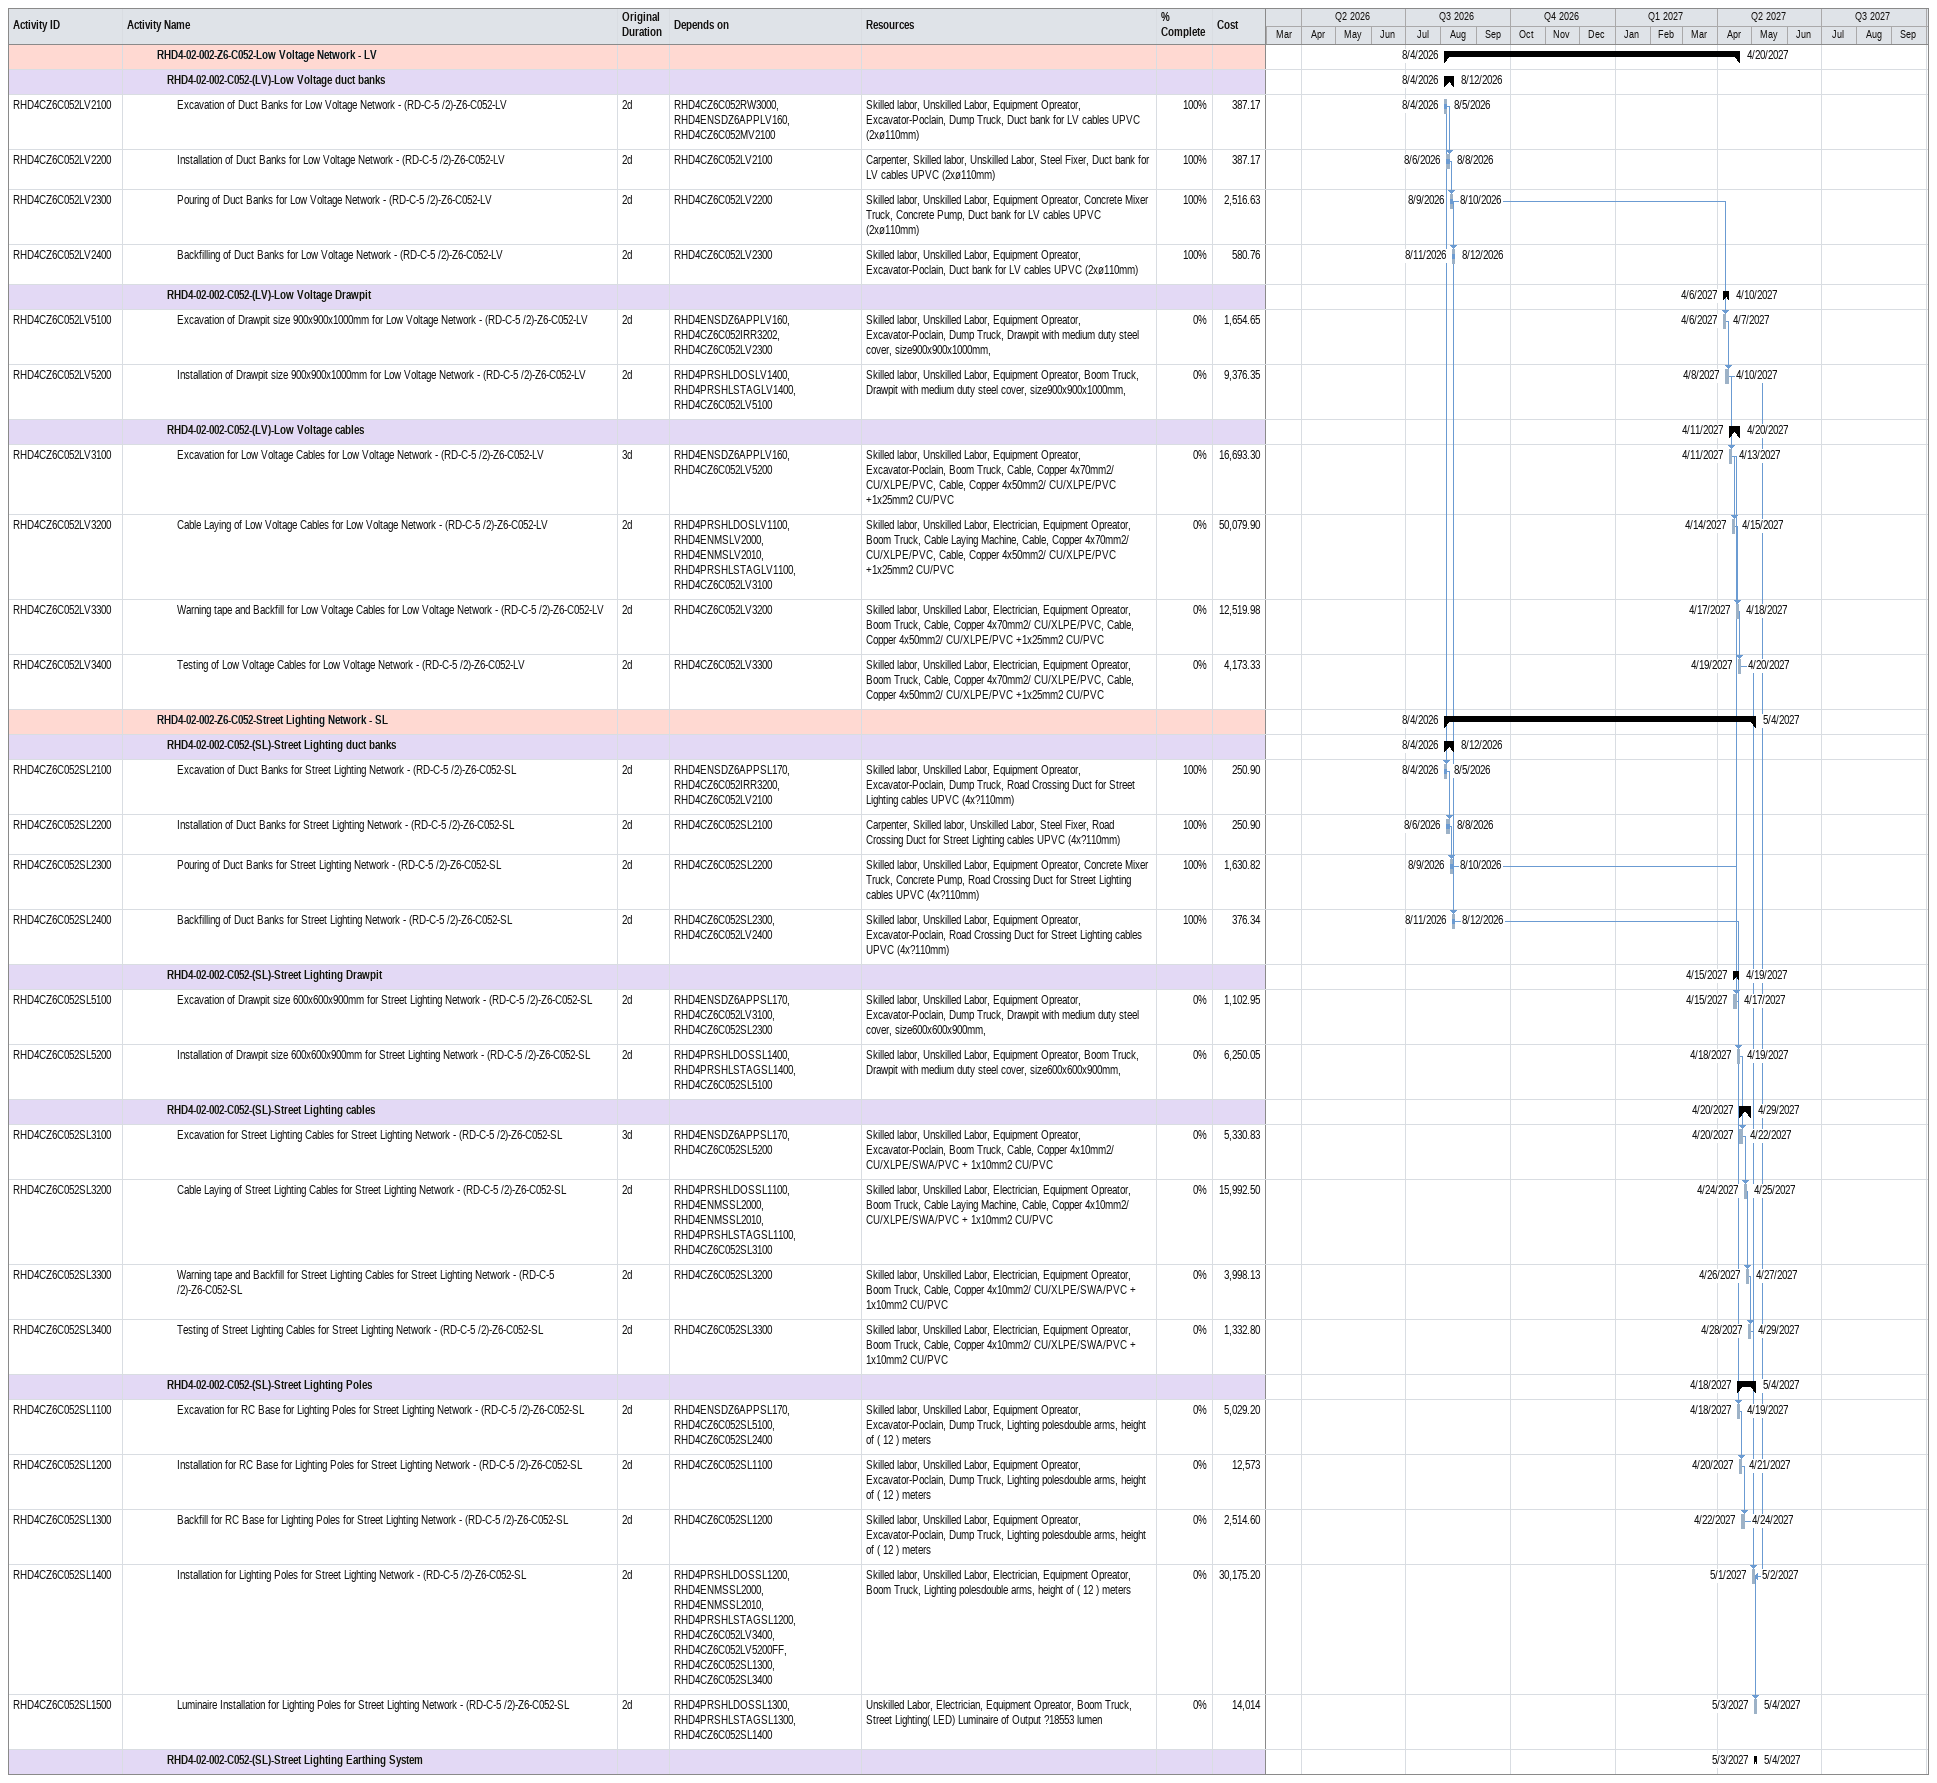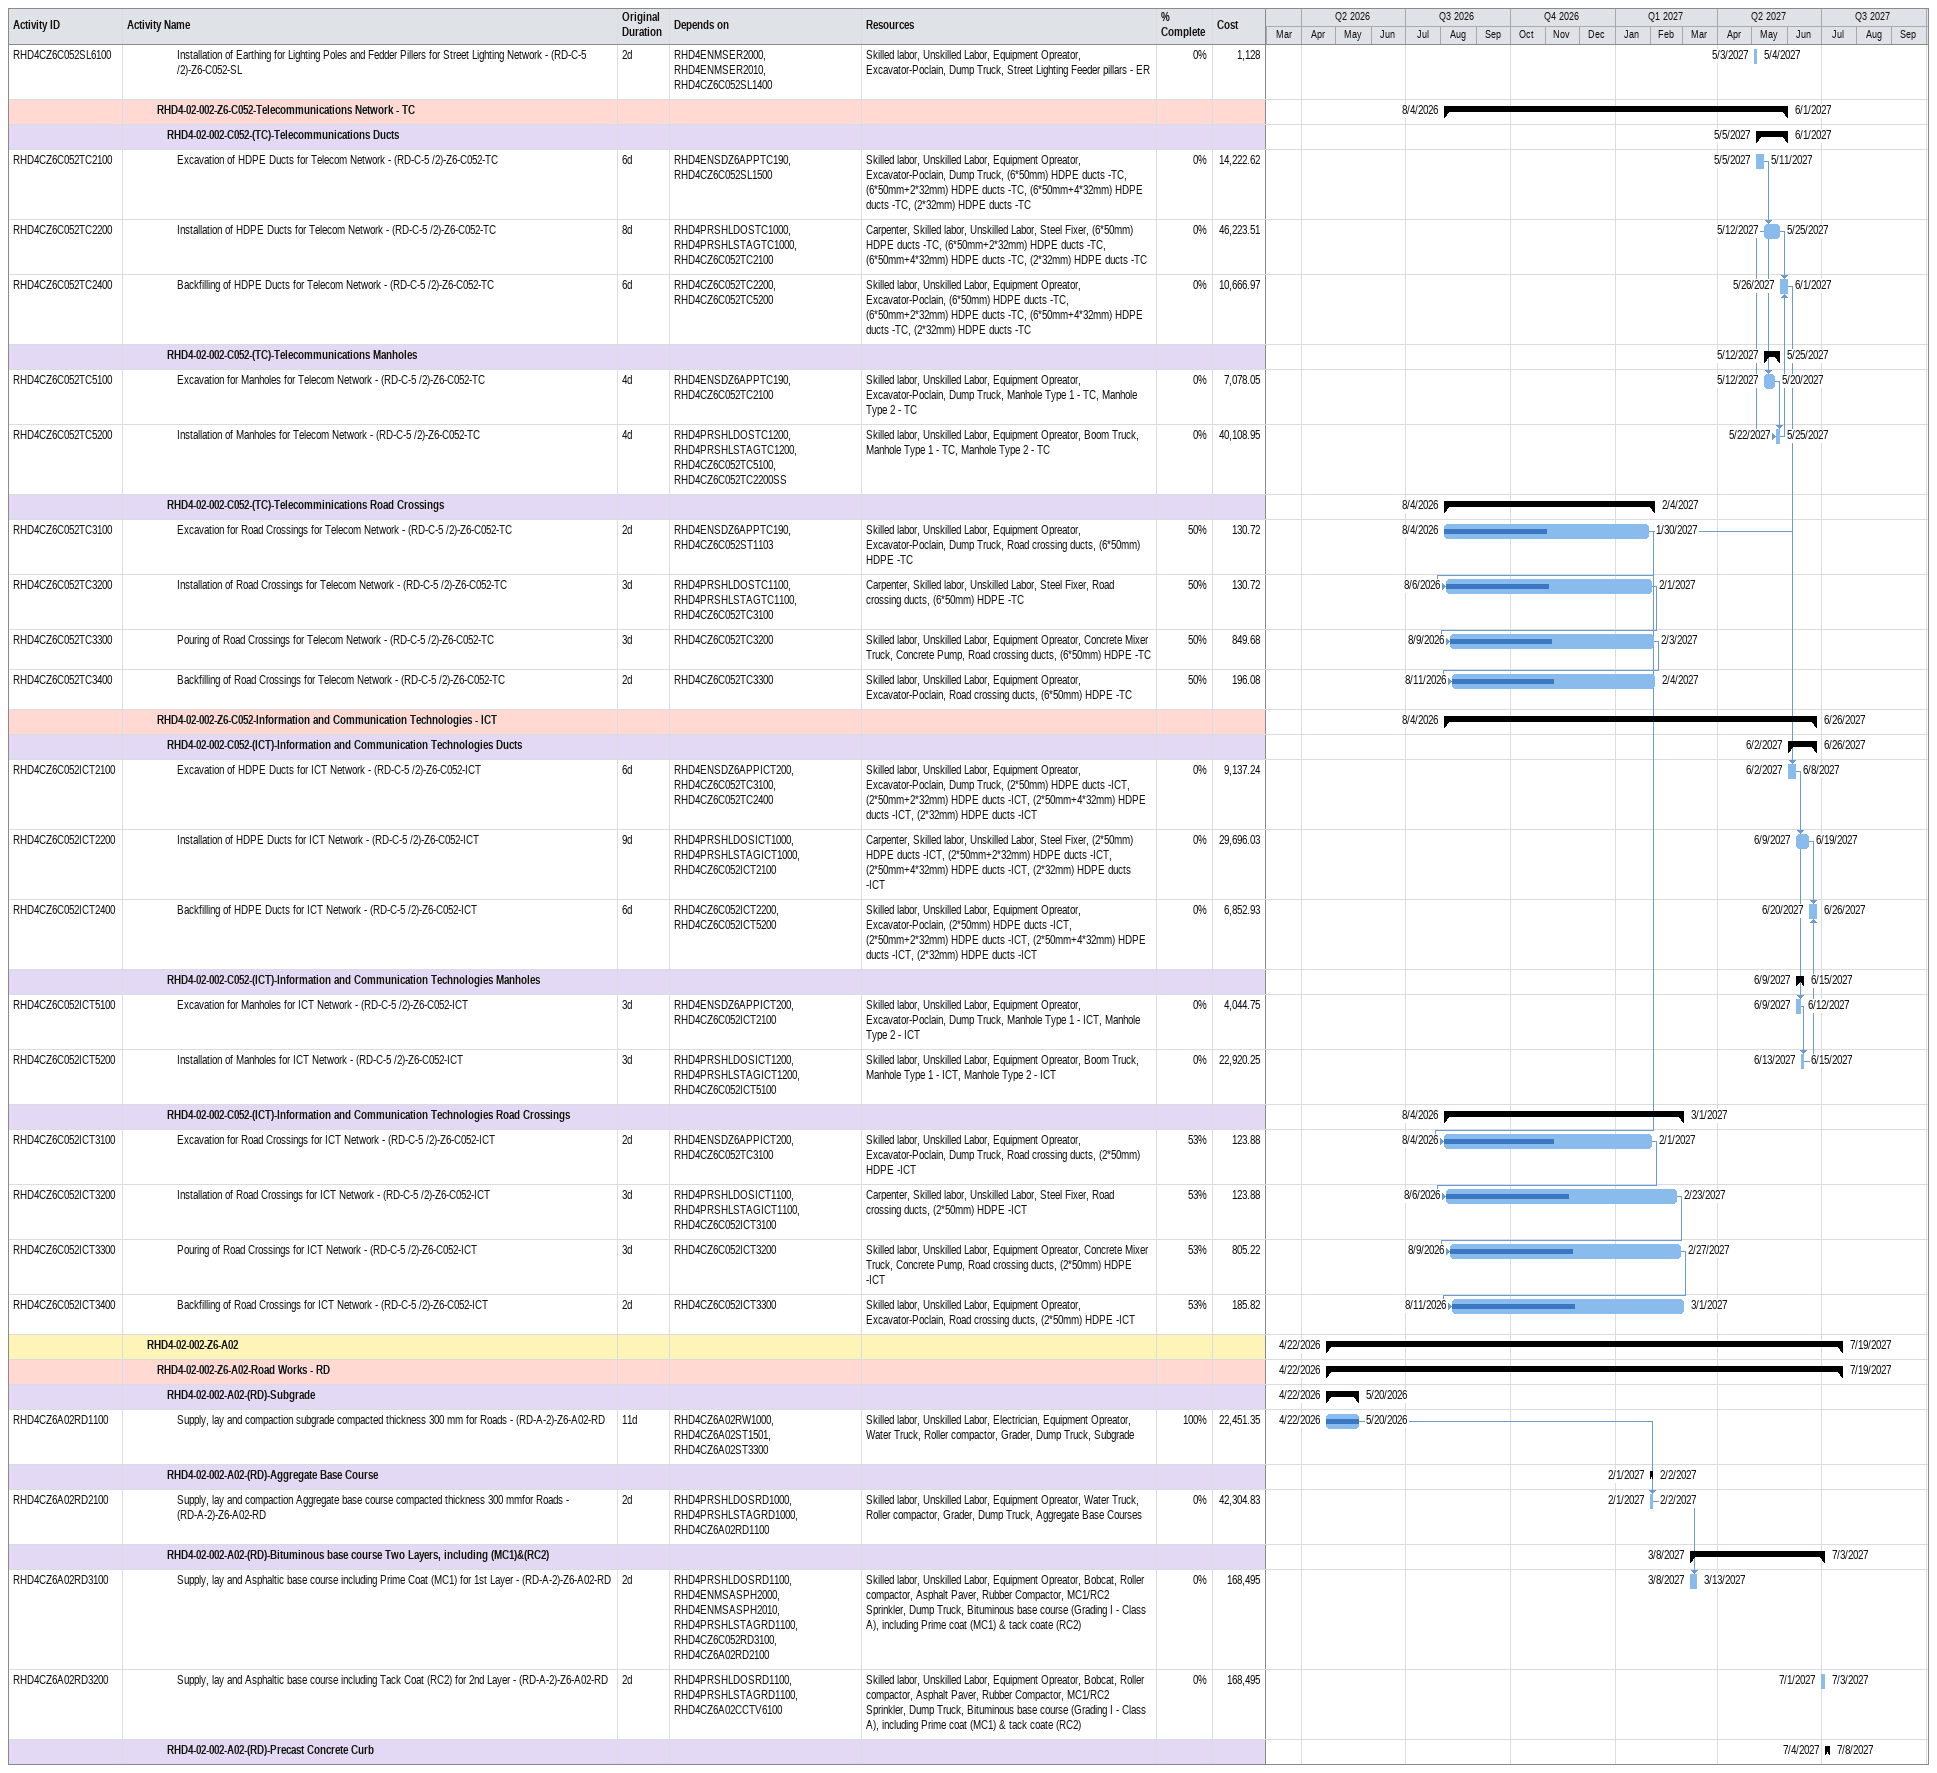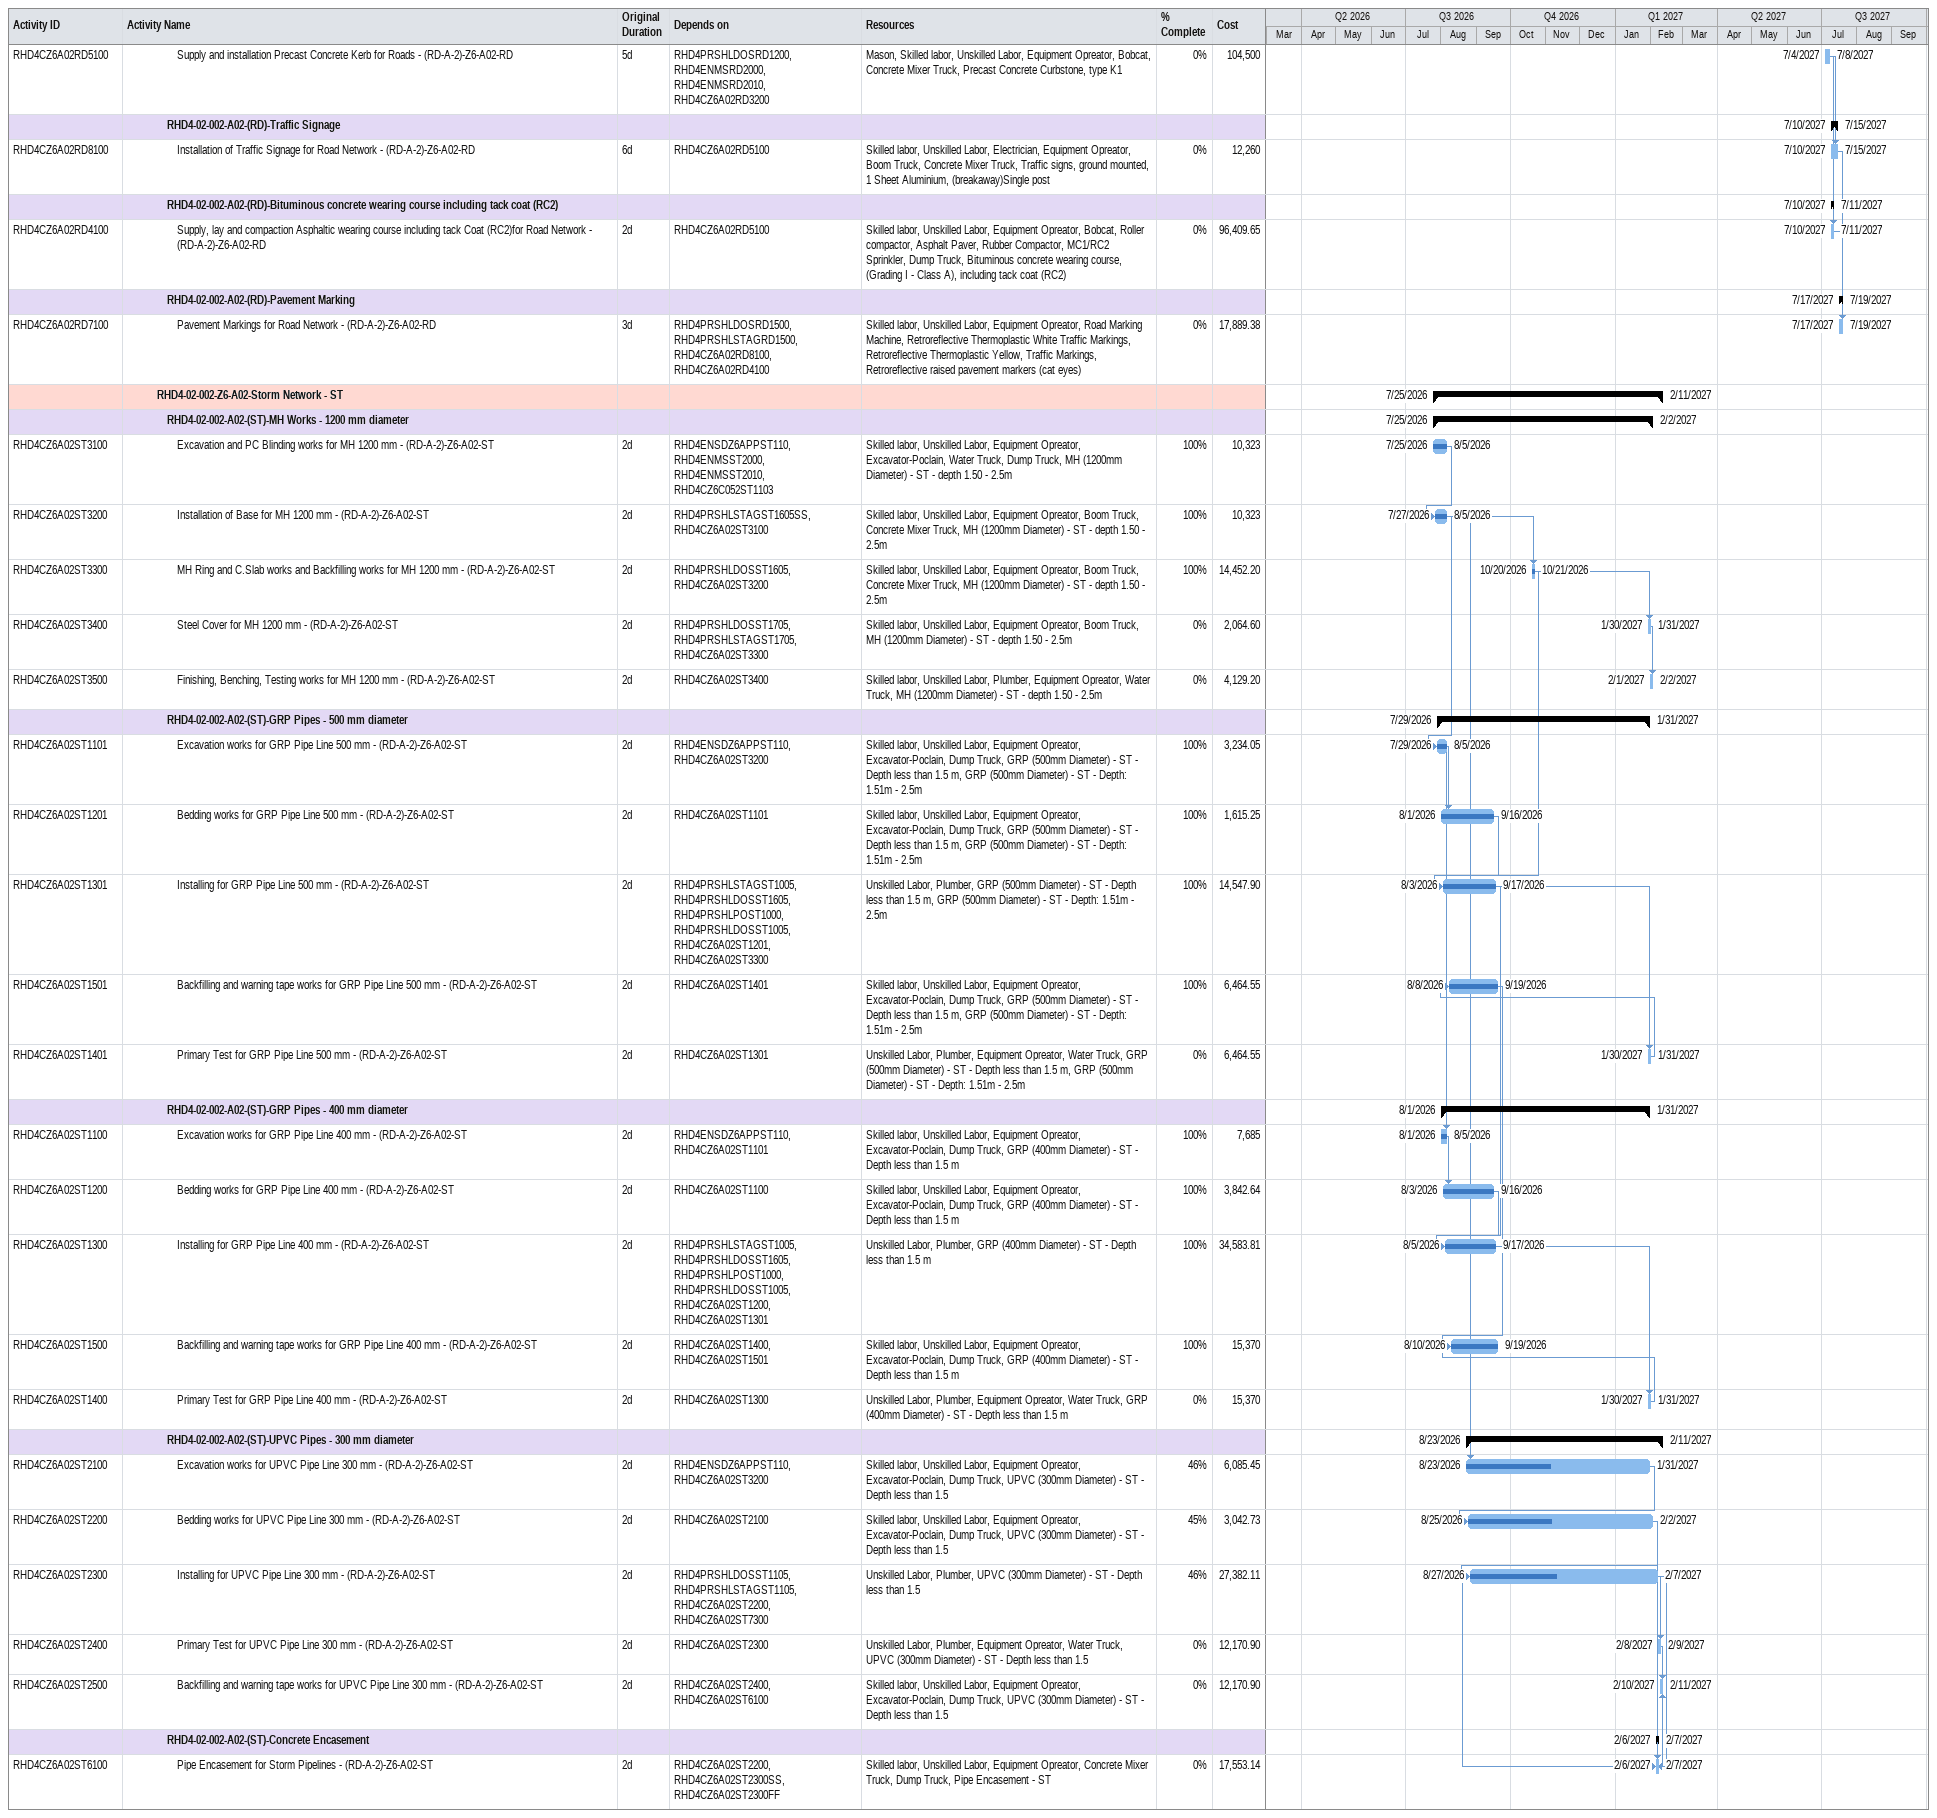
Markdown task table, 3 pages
| ID | Level | Task | Original duration | Start | Finish | Predecessors | Resources | % complete | Cost |
|---|---|---|---|---|---|---|---|---|---|
|  | 4 | **RHD4-02-002-Z6-C052-Low Voltage Network - LV** |  | 2026-08-04 | 2027-04-20 |  |  |  |  |
|  | 5 | **RHD4-02-002-C052-(LV)-Low Voltage duct banks** |  | 2026-08-04 | 2026-08-12 |  |  |  |  |
| RHD4CZ6C052LV2100 | 6 | Excavation of Duct Banks for Low Voltage Network - (RD-C-5 /2)-Z6-C052-LV | 2d | 2026-08-04 | 2026-08-05 | RHD4CZ6C052RW3000, RHD4ENSDZ6APPLV160, RHD4CZ6C052MV2100 | Skilled labor, Unskilled Labor, Equipment Opreator, Excavator-Poclain, Dump Truck, Duct bank for LV cables UPVC (2xø110mm) | 100 | 387.17 |
| RHD4CZ6C052LV2200 | 6 | Installation of Duct Banks for Low Voltage Network - (RD-C-5 /2)-Z6-C052-LV | 2d | 2026-08-06 | 2026-08-08 | RHD4CZ6C052LV2100 | Carpenter, Skilled labor, Unskilled Labor, Steel Fixer, Duct bank for LV cables UPVC (2xø110mm) | 100 | 387.17 |
| RHD4CZ6C052LV2300 | 6 | Pouring of Duct Banks for Low Voltage Network - (RD-C-5 /2)-Z6-C052-LV | 2d | 2026-08-09 | 2026-08-10 | RHD4CZ6C052LV2200 | Skilled labor, Unskilled Labor, Equipment Opreator, Concrete Mixer Truck, Concrete Pump, Duct bank for LV cables UPVC (2xø110mm) | 100 | 2516.63 |
| RHD4CZ6C052LV2400 | 6 | Backfilling of Duct Banks for Low Voltage Network - (RD-C-5 /2)-Z6-C052-LV | 2d | 2026-08-11 | 2026-08-12 | RHD4CZ6C052LV2300 | Skilled labor, Unskilled Labor, Equipment Opreator, Excavator-Poclain, Duct bank for LV cables UPVC (2xø110mm) | 100 | 580.76 |
|  | 5 | **RHD4-02-002-C052-(LV)-Low Voltage Drawpit** |  | 2027-04-06 | 2027-04-10 |  |  |  |  |
| RHD4CZ6C052LV5100 | 6 | Excavation of Drawpit size 900x900x1000mm for Low Voltage Network - (RD-C-5 /2)-Z6-C052-LV | 2d | 2027-04-06 | 2027-04-07 | RHD4ENSDZ6APPLV160, RHD4CZ6C052IRR3202, RHD4CZ6C052LV2300 | Skilled labor, Unskilled Labor, Equipment Opreator, Excavator-Poclain, Dump Truck, Drawpit with medium duty steel cover, size900x900x1000mm, | 0 | 1654.65 |
| RHD4CZ6C052LV5200 | 6 | Installation of Drawpit size 900x900x1000mm for Low Voltage Network - (RD-C-5 /2)-Z6-C052-LV | 2d | 2027-04-08 | 2027-04-10 | RHD4PRSHLDOSLV1400, RHD4PRSHLSTAGLV1400, RHD4CZ6C052LV5100 | Skilled labor, Unskilled Labor, Equipment Opreator, Boom Truck, Drawpit with medium duty steel cover, size900x900x1000mm, | 0 | 9376.35 |
|  | 5 | **RHD4-02-002-C052-(LV)-Low Voltage cables** |  | 2027-04-11 | 2027-04-20 |  |  |  |  |
| RHD4CZ6C052LV3100 | 6 | Excavation for Low Voltage Cables for Low Voltage Network - (RD-C-5 /2)-Z6-C052-LV | 3d | 2027-04-11 | 2027-04-13 | RHD4ENSDZ6APPLV160, RHD4CZ6C052LV5200 | Skilled labor, Unskilled Labor, Equipment Opreator, Excavator-Poclain, Boom Truck, Cable, Copper 4x70mm2/ CU/XLPE/PVC, Cable, Copper 4x50mm2/ CU/XLPE/PVC +1x25mm2 CU/PVC | 0 | 16693.30 |
| RHD4CZ6C052LV3200 | 6 | Cable Laying of Low Voltage Cables for Low Voltage Network - (RD-C-5 /2)-Z6-C052-LV | 2d | 2027-04-14 | 2027-04-15 | RHD4PRSHLDOSLV1100, RHD4ENMSLV2000, RHD4ENMSLV2010, RHD4PRSHLSTAGLV1100, RHD4CZ6C052LV3100 | Skilled labor, Unskilled Labor, Electrician, Equipment Opreator, Boom Truck, Cable Laying Machine, Cable, Copper 4x70mm2/ CU/XLPE/PVC, Cable, Copper 4x50mm2/ CU/XLPE/PVC +1x25mm2 CU/PVC | 0 | 50079.90 |
| RHD4CZ6C052LV3300 | 6 | Warning tape and Backfill for Low Voltage Cables for Low Voltage Network - (RD-C-5 /2)-Z6-C052-LV | 2d | 2027-04-17 | 2027-04-18 | RHD4CZ6C052LV3200 | Skilled labor, Unskilled Labor, Electrician, Equipment Opreator, Boom Truck, Cable, Copper 4x70mm2/ CU/XLPE/PVC, Cable, Copper 4x50mm2/ CU/XLPE/PVC +1x25mm2 CU/PVC | 0 | 12519.98 |
| RHD4CZ6C052LV3400 | 6 | Testing of Low Voltage Cables for Low Voltage Network - (RD-C-5 /2)-Z6-C052-LV | 2d | 2027-04-19 | 2027-04-20 | RHD4CZ6C052LV3300 | Skilled labor, Unskilled Labor, Electrician, Equipment Opreator, Boom Truck, Cable, Copper 4x70mm2/ CU/XLPE/PVC, Cable, Copper 4x50mm2/ CU/XLPE/PVC +1x25mm2 CU/PVC | 0 | 4173.33 |
|  | 4 | **RHD4-02-002-Z6-C052-Street Lighting Network - SL** |  | 2026-08-04 | 2027-05-04 |  |  |  |  |
|  | 5 | **RHD4-02-002-C052-(SL)-Street Lighting duct banks** |  | 2026-08-04 | 2026-08-12 |  |  |  |  |
| RHD4CZ6C052SL2100 | 6 | Excavation of Duct Banks for Street Lighting Network - (RD-C-5 /2)-Z6-C052-SL | 2d | 2026-08-04 | 2026-08-05 | RHD4ENSDZ6APPSL170, RHD4CZ6C052IRR3200, RHD4CZ6C052LV2100 | Skilled labor, Unskilled Labor, Equipment Opreator, Excavator-Poclain, Dump Truck, Road Crossing Duct for Street Lighting cables UPVC (4x?110mm) | 100 | 250.90 |
| RHD4CZ6C052SL2200 | 6 | Installation of Duct Banks for Street Lighting Network - (RD-C-5 /2)-Z6-C052-SL | 2d | 2026-08-06 | 2026-08-08 | RHD4CZ6C052SL2100 | Carpenter, Skilled labor, Unskilled Labor, Steel Fixer, Road Crossing Duct for Street Lighting cables UPVC (4x?110mm) | 100 | 250.90 |
| RHD4CZ6C052SL2300 | 6 | Pouring of Duct Banks for Street Lighting Network - (RD-C-5 /2)-Z6-C052-SL | 2d | 2026-08-09 | 2026-08-10 | RHD4CZ6C052SL2200 | Skilled labor, Unskilled Labor, Equipment Opreator, Concrete Mixer Truck, Concrete Pump, Road Crossing Duct for Street Lighting cables UPVC (4x?110mm) | 100 | 1630.82 |
| RHD4CZ6C052SL2400 | 6 | Backfilling of Duct Banks for Street Lighting Network - (RD-C-5 /2)-Z6-C052-SL | 2d | 2026-08-11 | 2026-08-12 | RHD4CZ6C052SL2300, RHD4CZ6C052LV2400 | Skilled labor, Unskilled Labor, Equipment Opreator, Excavator-Poclain, Road Crossing Duct for Street Lighting cables UPVC (4x?110mm) | 100 | 376.34 |
|  | 5 | **RHD4-02-002-C052-(SL)-Street Lighting Drawpit** |  | 2027-04-15 | 2027-04-19 |  |  |  |  |
| RHD4CZ6C052SL5100 | 6 | Excavation of Drawpit size 600x600x900mm for Street Lighting Network - (RD-C-5 /2)-Z6-C052-SL | 2d | 2027-04-15 | 2027-04-17 | RHD4ENSDZ6APPSL170, RHD4CZ6C052LV3100, RHD4CZ6C052SL2300 | Skilled labor, Unskilled Labor, Equipment Opreator, Excavator-Poclain, Dump Truck, Drawpit with medium duty steel cover, size600x600x900mm, | 0 | 1102.95 |
| RHD4CZ6C052SL5200 | 6 | Installation of Drawpit size 600x600x900mm for Street Lighting Network - (RD-C-5 /2)-Z6-C052-SL | 2d | 2027-04-18 | 2027-04-19 | RHD4PRSHLDOSSL1400, RHD4PRSHLSTAGSL1400, RHD4CZ6C052SL5100 | Skilled labor, Unskilled Labor, Equipment Opreator, Boom Truck, Drawpit with medium duty steel cover, size600x600x900mm, | 0 | 6250.05 |
|  | 5 | **RHD4-02-002-C052-(SL)-Street Lighting cables** |  | 2027-04-20 | 2027-04-29 |  |  |  |  |
| RHD4CZ6C052SL3100 | 6 | Excavation for Street Lighting Cables for Street Lighting Network - (RD-C-5 /2)-Z6-C052-SL | 3d | 2027-04-20 | 2027-04-22 | RHD4ENSDZ6APPSL170, RHD4CZ6C052SL5200 | Skilled labor, Unskilled Labor, Equipment Opreator, Excavator-Poclain, Boom Truck, Cable, Copper 4x10mm2/ CU/XLPE/SWA/PVC + 1x10mm2 CU/PVC | 0 | 5330.83 |
| RHD4CZ6C052SL3200 | 6 | Cable Laying of Street Lighting Cables for Street Lighting Network - (RD-C-5 /2)-Z6-C052-SL | 2d | 2027-04-24 | 2027-04-25 | RHD4PRSHLDOSSL1100, RHD4ENMSSL2000, RHD4ENMSSL2010, RHD4PRSHLSTAGSL1100, RHD4CZ6C052SL3100 | Skilled labor, Unskilled Labor, Electrician, Equipment Opreator, Boom Truck, Cable Laying Machine, Cable, Copper 4x10mm2/ CU/XLPE/SWA/PVC + 1x10mm2 CU/PVC | 0 | 15992.50 |
| RHD4CZ6C052SL3300 | 6 | Warning tape and Backfill for Street Lighting Cables for Street Lighting Network - (RD-C-5 /2)-Z6-C052-SL | 2d | 2027-04-26 | 2027-04-27 | RHD4CZ6C052SL3200 | Skilled labor, Unskilled Labor, Electrician, Equipment Opreator, Boom Truck, Cable, Copper 4x10mm2/ CU/XLPE/SWA/PVC + 1x10mm2 CU/PVC | 0 | 3998.13 |
| RHD4CZ6C052SL3400 | 6 | Testing of Street Lighting Cables for Street Lighting Network - (RD-C-5 /2)-Z6-C052-SL | 2d | 2027-04-28 | 2027-04-29 | RHD4CZ6C052SL3300 | Skilled labor, Unskilled Labor, Electrician, Equipment Opreator, Boom Truck, Cable, Copper 4x10mm2/ CU/XLPE/SWA/PVC + 1x10mm2 CU/PVC | 0 | 1332.80 |
|  | 5 | **RHD4-02-002-C052-(SL)-Street Lighting Poles** |  | 2027-04-18 | 2027-05-04 |  |  |  |  |
| RHD4CZ6C052SL1100 | 6 | Excavation for RC Base for Lighting Poles for Street Lighting Network - (RD-C-5 /2)-Z6-C052-SL | 2d | 2027-04-18 | 2027-04-19 | RHD4ENSDZ6APPSL170, RHD4CZ6C052SL5100, RHD4CZ6C052SL2400 | Skilled labor, Unskilled Labor, Equipment Opreator, Excavator-Poclain, Dump Truck, Lighting polesdouble arms, height of ( 12 ) meters | 0 | 5029.20 |
| RHD4CZ6C052SL1200 | 6 | Installation for RC Base for Lighting Poles for Street Lighting Network - (RD-C-5 /2)-Z6-C052-SL | 2d | 2027-04-20 | 2027-04-21 | RHD4CZ6C052SL1100 | Skilled labor, Unskilled Labor, Equipment Opreator, Excavator-Poclain, Dump Truck, Lighting polesdouble arms, height of ( 12 ) meters | 0 | 12573 |
| RHD4CZ6C052SL1300 | 6 | Backfill for RC Base for Lighting Poles for Street Lighting Network - (RD-C-5 /2)-Z6-C052-SL | 2d | 2027-04-22 | 2027-04-24 | RHD4CZ6C052SL1200 | Skilled labor, Unskilled Labor, Equipment Opreator, Excavator-Poclain, Dump Truck, Lighting polesdouble arms, height of ( 12 ) meters | 0 | 2514.60 |
| RHD4CZ6C052SL1400 | 6 | Installation for Lighting Poles for Street Lighting Network - (RD-C-5 /2)-Z6-C052-SL | 2d | 2027-05-01 | 2027-05-02 | RHD4PRSHLDOSSL1200, RHD4ENMSSL2000, RHD4ENMSSL2010, RHD4PRSHLSTAGSL1200, RHD4CZ6C052LV3400, RHD4CZ6C052LV5200FF, RHD4CZ6C052SL1300, RHD4CZ6C052SL3400 | Skilled labor, Unskilled Labor, Electrician, Equipment Opreator, Boom Truck, Lighting polesdouble arms, height of ( 12 ) meters | 0 | 30175.20 |
| RHD4CZ6C052SL1500 | 6 | Luminaire Installation for Lighting Poles for Street Lighting Network - (RD-C-5 /2)-Z6-C052-SL | 2d | 2027-05-03 | 2027-05-04 | RHD4PRSHLDOSSL1300, RHD4PRSHLSTAGSL1300, RHD4CZ6C052SL1400 | Unskilled Labor, Electrician, Equipment Opreator, Boom Truck, Street Lighting( LED) Luminaire of Output ?18553 lumen | 0 | 14014 |
|  | 5 | **RHD4-02-002-C052-(SL)-Street Lighting Earthing System** |  | 2027-05-03 | 2027-05-04 |  |  |  |  |
| RHD4CZ6C052SL6100 | 6 | Installation of Earthing for Lighting Poles and Fedder Pillers for Street Lighting Network - (RD-C-5 /2)-Z6-C052-SL | 2d | 2027-05-03 | 2027-05-04 | RHD4ENMSER2000, RHD4ENMSER2010, RHD4CZ6C052SL1400 | Skilled labor, Unskilled Labor, Equipment Opreator, Excavator-Poclain, Dump Truck, Street Lighting Feeder pillars - ER | 0 | 1128 |
|  | 4 | **RHD4-02-002-Z6-C052-Telecommunications Network - TC** |  | 2026-08-04 | 2027-06-01 |  |  |  |  |
|  | 5 | **RHD4-02-002-C052-(TC)-Telecommunications Ducts** |  | 2027-05-05 | 2027-06-01 |  |  |  |  |
| RHD4CZ6C052TC2100 | 6 | Excavation of HDPE Ducts for Telecom Network - (RD-C-5 /2)-Z6-C052-TC | 6d | 2027-05-05 | 2027-05-11 | RHD4ENSDZ6APPTC190, RHD4CZ6C052SL1500 | Skilled labor, Unskilled Labor, Equipment Opreator, Excavator-Poclain, Dump Truck, (6*50mm) HDPE ducts -TC, (6*50mm+2*32mm) HDPE ducts -TC, (6*50mm+4*32mm) HDPE ducts -TC, (2*32mm) HDPE ducts -TC | 0 | 14222.62 |
| RHD4CZ6C052TC2200 | 6 | Installation of HDPE Ducts for Telecom Network - (RD-C-5 /2)-Z6-C052-TC | 8d | 2027-05-12 | 2027-05-25 | RHD4PRSHLDOSTC1000, RHD4PRSHLSTAGTC1000, RHD4CZ6C052TC2100 | Carpenter, Skilled labor, Unskilled Labor, Steel Fixer, (6*50mm) HDPE ducts -TC, (6*50mm+2*32mm) HDPE ducts -TC, (6*50mm+4*32mm) HDPE ducts -TC, (2*32mm) HDPE ducts -TC | 0 | 46223.51 |
| RHD4CZ6C052TC2400 | 6 | Backfilling of HDPE Ducts for Telecom Network - (RD-C-5 /2)-Z6-C052-TC | 6d | 2027-05-26 | 2027-06-01 | RHD4CZ6C052TC2200, RHD4CZ6C052TC5200 | Skilled labor, Unskilled Labor, Equipment Opreator, Excavator-Poclain, (6*50mm) HDPE ducts -TC, (6*50mm+2*32mm) HDPE ducts -TC, (6*50mm+4*32mm) HDPE ducts -TC, (2*32mm) HDPE ducts -TC | 0 | 10666.97 |
|  | 5 | **RHD4-02-002-C052-(TC)-Telecommunications Manholes** |  | 2027-05-12 | 2027-05-25 |  |  |  |  |
| RHD4CZ6C052TC5100 | 6 | Excavation for Manholes for Telecom Network - (RD-C-5 /2)-Z6-C052-TC | 4d | 2027-05-12 | 2027-05-20 | RHD4ENSDZ6APPTC190, RHD4CZ6C052TC2100 | Skilled labor, Unskilled Labor, Equipment Opreator, Excavator-Poclain, Dump Truck, Manhole Type 1 - TC, Manhole Type 2 - TC | 0 | 7078.05 |
| RHD4CZ6C052TC5200 | 6 | Installation of Manholes for Telecom Network - (RD-C-5 /2)-Z6-C052-TC | 4d | 2027-05-22 | 2027-05-25 | RHD4PRSHLDOSTC1200, RHD4PRSHLSTAGTC1200, RHD4CZ6C052TC5100, RHD4CZ6C052TC2200SS | Skilled labor, Unskilled Labor, Equipment Opreator, Boom Truck, Manhole Type 1 - TC, Manhole Type 2 - TC | 0 | 40108.95 |
|  | 5 | **RHD4-02-002-C052-(TC)-Telecomminications Road Crossings** |  | 2026-08-04 | 2027-02-04 |  |  |  |  |
| RHD4CZ6C052TC3100 | 6 | Excavation for Road Crossings for Telecom Network - (RD-C-5 /2)-Z6-C052-TC | 2d | 2026-08-04 | 2027-01-30 | RHD4ENSDZ6APPTC190, RHD4CZ6C052ST1103 | Skilled labor, Unskilled Labor, Equipment Opreator, Excavator-Poclain, Dump Truck, Road crossing ducts, (6*50mm) HDPE -TC | 50 | 130.72 |
| RHD4CZ6C052TC3200 | 6 | Installation of Road Crossings for Telecom Network - (RD-C-5 /2)-Z6-C052-TC | 3d | 2026-08-06 | 2027-02-01 | RHD4PRSHLDOSTC1100, RHD4PRSHLSTAGTC1100, RHD4CZ6C052TC3100 | Carpenter, Skilled labor, Unskilled Labor, Steel Fixer, Road crossing ducts, (6*50mm) HDPE -TC | 50 | 130.72 |
| RHD4CZ6C052TC3300 | 6 | Pouring of Road Crossings for Telecom Network - (RD-C-5 /2)-Z6-C052-TC | 3d | 2026-08-09 | 2027-02-03 | RHD4CZ6C052TC3200 | Skilled labor, Unskilled Labor, Equipment Opreator, Concrete Mixer Truck, Concrete Pump, Road crossing ducts, (6*50mm) HDPE -TC | 50 | 849.68 |
| RHD4CZ6C052TC3400 | 6 | Backfilling of Road Crossings for Telecom Network - (RD-C-5 /2)-Z6-C052-TC | 2d | 2026-08-11 | 2027-02-04 | RHD4CZ6C052TC3300 | Skilled labor, Unskilled Labor, Equipment Opreator, Excavator-Poclain, Road crossing ducts, (6*50mm) HDPE -TC | 50 | 196.08 |
|  | 4 | **RHD4-02-002-Z6-C052-Information and Communication Technologies - ICT** |  | 2026-08-04 | 2027-06-26 |  |  |  |  |
|  | 5 | **RHD4-02-002-C052-(ICT)-Information and Communication Technologies Ducts** |  | 2027-06-02 | 2027-06-26 |  |  |  |  |
| RHD4CZ6C052ICT2100 | 6 | Excavation of HDPE Ducts for ICT Network - (RD-C-5 /2)-Z6-C052-ICT | 6d | 2027-06-02 | 2027-06-08 | RHD4ENSDZ6APPICT200, RHD4CZ6C052TC3100, RHD4CZ6C052TC2400 | Skilled labor, Unskilled Labor, Equipment Opreator, Excavator-Poclain, Dump Truck, (2*50mm) HDPE ducts -ICT, (2*50mm+2*32mm) HDPE ducts -ICT, (2*50mm+4*32mm) HDPE ducts -ICT, (2*32mm) HDPE ducts -ICT | 0 | 9137.24 |
| RHD4CZ6C052ICT2200 | 6 | Installation of HDPE Ducts for ICT Network - (RD-C-5 /2)-Z6-C052-ICT | 9d | 2027-06-09 | 2027-06-19 | RHD4PRSHLDOSICT1000, RHD4PRSHLSTAGICT1000, RHD4CZ6C052ICT2100 | Carpenter, Skilled labor, Unskilled Labor, Steel Fixer, (2*50mm) HDPE ducts -ICT, (2*50mm+2*32mm) HDPE ducts -ICT, (2*50mm+4*32mm) HDPE ducts -ICT, (2*32mm) HDPE ducts -ICT | 0 | 29696.03 |
| RHD4CZ6C052ICT2400 | 6 | Backfilling of HDPE Ducts for ICT Network - (RD-C-5 /2)-Z6-C052-ICT | 6d | 2027-06-20 | 2027-06-26 | RHD4CZ6C052ICT2200, RHD4CZ6C052ICT5200 | Skilled labor, Unskilled Labor, Equipment Opreator, Excavator-Poclain, (2*50mm) HDPE ducts -ICT, (2*50mm+2*32mm) HDPE ducts -ICT, (2*50mm+4*32mm) HDPE ducts -ICT, (2*32mm) HDPE ducts -ICT | 0 | 6852.93 |
|  | 5 | **RHD4-02-002-C052-(ICT)-Information and Communication Technologies Manholes** |  | 2027-06-09 | 2027-06-15 |  |  |  |  |
| RHD4CZ6C052ICT5100 | 6 | Excavation for Manholes for ICT Network - (RD-C-5 /2)-Z6-C052-ICT | 3d | 2027-06-09 | 2027-06-12 | RHD4ENSDZ6APPICT200, RHD4CZ6C052ICT2100 | Skilled labor, Unskilled Labor, Equipment Opreator, Excavator-Poclain, Dump Truck, Manhole Type 1 - ICT, Manhole Type 2 - ICT | 0 | 4044.75 |
| RHD4CZ6C052ICT5200 | 6 | Installation of Manholes for ICT Network - (RD-C-5 /2)-Z6-C052-ICT | 3d | 2027-06-13 | 2027-06-15 | RHD4PRSHLDOSICT1200, RHD4PRSHLSTAGICT1200, RHD4CZ6C052ICT5100 | Skilled labor, Unskilled Labor, Equipment Opreator, Boom Truck, Manhole Type 1 - ICT, Manhole Type 2 - ICT | 0 | 22920.25 |
|  | 5 | **RHD4-02-002-C052-(ICT)-Information and Communication Technologies Road Crossings** |  | 2026-08-04 | 2027-03-01 |  |  |  |  |
| RHD4CZ6C052ICT3100 | 6 | Excavation for Road Crossings for ICT Network - (RD-C-5 /2)-Z6-C052-ICT | 2d | 2026-08-04 | 2027-02-01 | RHD4ENSDZ6APPICT200, RHD4CZ6C052TC3100 | Skilled labor, Unskilled Labor, Equipment Opreator, Excavator-Poclain, Dump Truck, Road crossing ducts, (2*50mm) HDPE -ICT | 53 | 123.88 |
| RHD4CZ6C052ICT3200 | 6 | Installation of Road Crossings for ICT Network - (RD-C-5 /2)-Z6-C052-ICT | 3d | 2026-08-06 | 2027-02-23 | RHD4PRSHLDOSICT1100, RHD4PRSHLSTAGICT1100, RHD4CZ6C052ICT3100 | Carpenter, Skilled labor, Unskilled Labor, Steel Fixer, Road crossing ducts, (2*50mm) HDPE -ICT | 53 | 123.88 |
| RHD4CZ6C052ICT3300 | 6 | Pouring of Road Crossings for ICT Network - (RD-C-5 /2)-Z6-C052-ICT | 3d | 2026-08-09 | 2027-02-27 | RHD4CZ6C052ICT3200 | Skilled labor, Unskilled Labor, Equipment Opreator, Concrete Mixer Truck, Concrete Pump, Road crossing ducts, (2*50mm) HDPE -ICT | 53 | 805.22 |
| RHD4CZ6C052ICT3400 | 6 | Backfilling of Road Crossings for ICT Network - (RD-C-5 /2)-Z6-C052-ICT | 2d | 2026-08-11 | 2027-03-01 | RHD4CZ6C052ICT3300 | Skilled labor, Unskilled Labor, Equipment Opreator, Excavator-Poclain, Road crossing ducts, (2*50mm) HDPE -ICT | 53 | 185.82 |
|  | 3 | **RHD4-02-002-Z6-A02** |  | 2026-04-22 | 2027-07-19 |  |  |  |  |
|  | 4 | **RHD4-02-002-Z6-A02-Road Works - RD** |  | 2026-04-22 | 2027-07-19 |  |  |  |  |
|  | 5 | **RHD4-02-002-A02-(RD)-Subgrade** |  | 2026-04-22 | 2026-05-20 |  |  |  |  |
| RHD4CZ6A02RD1100 | 6 | Supply, lay and compaction subgrade compacted thickness 300 mm for Roads - (RD-A-2)-Z6-A02-RD | 11d | 2026-04-22 | 2026-05-20 | RHD4CZ6A02RW1000, RHD4CZ6A02ST1501, RHD4CZ6A02ST3300 | Skilled labor, Unskilled Labor, Electrician, Equipment Opreator, Water Truck, Roller compactor, Grader, Dump Truck, Subgrade | 100 | 22451.35 |
|  | 5 | **RHD4-02-002-A02-(RD)-Aggregate Base Course** |  | 2027-02-01 | 2027-02-02 |  |  |  |  |
| RHD4CZ6A02RD2100 | 6 | Supply, lay and compaction Aggregate base course compacted thickness 300 mmfor Roads - (RD-A-2)-Z6-A02-RD | 2d | 2027-02-01 | 2027-02-02 | RHD4PRSHLDOSRD1000, RHD4PRSHLSTAGRD1000, RHD4CZ6A02RD1100 | Skilled labor, Unskilled Labor, Equipment Opreator, Water Truck, Roller compactor, Grader, Dump Truck, Aggregate Base Courses | 0 | 42304.83 |
|  | 5 | **RHD4-02-002-A02-(RD)-Bituminous base course Two Layers, including (MC1)&(RC2)** |  | 2027-03-08 | 2027-07-03 |  |  |  |  |
| RHD4CZ6A02RD3100 | 6 | Supply, lay and Asphaltic base course including Prime Coat (MC1) for 1st Layer - (RD-A-2)-Z6-A02-RD | 2d | 2027-03-08 | 2027-03-13 | RHD4PRSHLDOSRD1100, RHD4ENMSASPH2000, RHD4ENMSASPH2010, RHD4PRSHLSTAGRD1100, RHD4CZ6C052RD3100, RHD4CZ6A02RD2100 | Skilled labor, Unskilled Labor, Equipment Opreator, Bobcat, Roller compactor, Asphalt Paver, Rubber Compactor, MC1/RC2 Sprinkler, Dump Truck, Bituminous base course (Grading I - Class A), including Prime coat (MC1) & tack coate (RC2) | 0 | 168495 |
| RHD4CZ6A02RD3200 | 6 | Supply, lay and Asphaltic base course including Tack Coat (RC2) for 2nd Layer - (RD-A-2)-Z6-A02-RD | 2d | 2027-07-01 | 2027-07-03 | RHD4PRSHLDOSRD1100, RHD4PRSHLSTAGRD1100, RHD4CZ6A02CCTV6100 | Skilled labor, Unskilled Labor, Equipment Opreator, Bobcat, Roller compactor, Asphalt Paver, Rubber Compactor, MC1/RC2 Sprinkler, Dump Truck, Bituminous base course (Grading I - Class A), including Prime coat (MC1) & tack coate (RC2) | 0 | 168495 |
|  | 5 | **RHD4-02-002-A02-(RD)-Precast Concrete Curb** |  | 2027-07-04 | 2027-07-08 |  |  |  |  |
| RHD4CZ6A02RD5100 | 6 | Supply and installation Precast Concrete Kerb for Roads - (RD-A-2)-Z6-A02-RD | 5d | 2027-07-04 | 2027-07-08 | RHD4PRSHLDOSRD1200, RHD4ENMSRD2000, RHD4ENMSRD2010, RHD4CZ6A02RD3200 | Mason, Skilled labor, Unskilled Labor, Equipment Opreator, Bobcat, Concrete Mixer Truck, Precast Concrete Curbstone, type K1 | 0 | 104500 |
|  | 5 | **RHD4-02-002-A02-(RD)-Traffic Signage** |  | 2027-07-10 | 2027-07-15 |  |  |  |  |
| RHD4CZ6A02RD8100 | 6 | Installation of Traffic Signage for Road Network - (RD-A-2)-Z6-A02-RD | 6d | 2027-07-10 | 2027-07-15 | RHD4CZ6A02RD5100 | Skilled labor, Unskilled Labor, Electrician, Equipment Opreator, Boom Truck, Concrete Mixer Truck, Traffic signs, ground mounted, 1 Sheet Aluminium, (breakaway)Single post | 0 | 12260 |
|  | 5 | **RHD4-02-002-A02-(RD)-Bituminous concrete wearing course including tack coat (RC2)** |  | 2027-07-10 | 2027-07-11 |  |  |  |  |
| RHD4CZ6A02RD4100 | 6 | Supply, lay and compaction Asphaltic wearing course including tack Coat (RC2)for Road Network - (RD-A-2)-Z6-A02-RD | 2d | 2027-07-10 | 2027-07-11 | RHD4CZ6A02RD5100 | Skilled labor, Unskilled Labor, Equipment Opreator, Bobcat, Roller compactor, Asphalt Paver, Rubber Compactor, MC1/RC2 Sprinkler, Dump Truck, Bituminous concrete wearing course, (Grading I - Class A), including tack coat (RC2) | 0 | 96409.65 |
|  | 5 | **RHD4-02-002-A02-(RD)-Pavement Marking** |  | 2027-07-17 | 2027-07-19 |  |  |  |  |
| RHD4CZ6A02RD7100 | 6 | Pavement Markings for Road Network - (RD-A-2)-Z6-A02-RD | 3d | 2027-07-17 | 2027-07-19 | RHD4PRSHLDOSRD1500, RHD4PRSHLSTAGRD1500, RHD4CZ6A02RD8100, RHD4CZ6A02RD4100 | Skilled labor, Unskilled Labor, Equipment Opreator, Road Marking Machine, Retroreflective Thermoplastic White Traffic Markings, Retroreflective Thermoplastic Yellow, Traffic Markings, Retroreflective raised pavement markers (cat eyes) | 0 | 17889.38 |
|  | 4 | **RHD4-02-002-Z6-A02-Storm Network - ST** |  | 2026-07-25 | 2027-02-11 |  |  |  |  |
|  | 5 | **RHD4-02-002-A02-(ST)-MH Works - 1200 mm diameter** |  | 2026-07-25 | 2027-02-02 |  |  |  |  |
| RHD4CZ6A02ST3100 | 6 | Excavation and PC Blinding works for MH 1200 mm - (RD-A-2)-Z6-A02-ST | 2d | 2026-07-25 | 2026-08-05 | RHD4ENSDZ6APPST110, RHD4ENMSST2000, RHD4ENMSST2010, RHD4CZ6C052ST1103 | Skilled labor, Unskilled Labor, Equipment Opreator, Excavator-Poclain, Water Truck, Dump Truck, MH (1200mm Diameter) - ST - depth 1.50 - 2.5m | 100 | 10323 |
| RHD4CZ6A02ST3200 | 6 | Installation of Base for MH 1200 mm - (RD-A-2)-Z6-A02-ST | 2d | 2026-07-27 | 2026-08-05 | RHD4PRSHLSTAGST1605SS, RHD4CZ6A02ST3100 | Skilled labor, Unskilled Labor, Equipment Opreator, Boom Truck, Concrete Mixer Truck, MH (1200mm Diameter) - ST - depth 1.50 - 2.5m | 100 | 10323 |
| RHD4CZ6A02ST3300 | 6 | MH Ring and C.Slab works and Backfilling works for MH 1200 mm - (RD-A-2)-Z6-A02-ST | 2d | 2026-10-20 | 2026-10-21 | RHD4PRSHLDOSST1605, RHD4CZ6A02ST3200 | Skilled labor, Unskilled Labor, Equipment Opreator, Boom Truck, Concrete Mixer Truck, MH (1200mm Diameter) - ST - depth 1.50 - 2.5m | 100 | 14452.20 |
| RHD4CZ6A02ST3400 | 6 | Steel Cover for MH 1200 mm - (RD-A-2)-Z6-A02-ST | 2d | 2027-01-30 | 2027-01-31 | RHD4PRSHLDOSST1705, RHD4PRSHLSTAGST1705, RHD4CZ6A02ST3300 | Skilled labor, Unskilled Labor, Equipment Opreator, Boom Truck, MH (1200mm Diameter) - ST - depth 1.50 - 2.5m | 0 | 2064.60 |
| RHD4CZ6A02ST3500 | 6 | Finishing, Benching, Testing works for MH 1200 mm - (RD-A-2)-Z6-A02-ST | 2d | 2027-02-01 | 2027-02-02 | RHD4CZ6A02ST3400 | Skilled labor, Unskilled Labor, Plumber, Equipment Opreator, Water Truck, MH (1200mm Diameter) - ST - depth 1.50 - 2.5m | 0 | 4129.20 |
|  | 5 | **RHD4-02-002-A02-(ST)-GRP Pipes - 500 mm diameter** |  | 2026-07-29 | 2027-01-31 |  |  |  |  |
| RHD4CZ6A02ST1101 | 6 | Excavation works for GRP Pipe Line 500 mm - (RD-A-2)-Z6-A02-ST | 2d | 2026-07-29 | 2026-08-05 | RHD4ENSDZ6APPST110, RHD4CZ6A02ST3200 | Skilled labor, Unskilled Labor, Equipment Opreator, Excavator-Poclain, Dump Truck, GRP (500mm Diameter) - ST - Depth less than 1.5 m, GRP (500mm Diameter) - ST - Depth: 1.51m - 2.5m | 100 | 3234.05 |
| RHD4CZ6A02ST1201 | 6 | Bedding works for GRP Pipe Line 500 mm - (RD-A-2)-Z6-A02-ST | 2d | 2026-08-01 | 2026-09-16 | RHD4CZ6A02ST1101 | Skilled labor, Unskilled Labor, Equipment Opreator, Excavator-Poclain, Dump Truck, GRP (500mm Diameter) - ST - Depth less than 1.5 m, GRP (500mm Diameter) - ST - Depth: 1.51m - 2.5m | 100 | 1615.25 |
| RHD4CZ6A02ST1301 | 6 | Installing for GRP Pipe Line 500 mm - (RD-A-2)-Z6-A02-ST | 2d | 2026-08-03 | 2026-09-17 | RHD4PRSHLSTAGST1005, RHD4PRSHLDOSST1605, RHD4PRSHLPOST1000, RHD4PRSHLDOSST1005, RHD4CZ6A02ST1201, RHD4CZ6A02ST3300 | Unskilled Labor, Plumber, GRP (500mm Diameter) - ST - Depth less than 1.5 m, GRP (500mm Diameter) - ST - Depth: 1.51m - 2.5m | 100 | 14547.90 |
| RHD4CZ6A02ST1501 | 6 | Backfilling and warning tape works for GRP Pipe Line 500 mm - (RD-A-2)-Z6-A02-ST | 2d | 2026-08-08 | 2026-09-19 | RHD4CZ6A02ST1401 | Skilled labor, Unskilled Labor, Equipment Opreator, Excavator-Poclain, Dump Truck, GRP (500mm Diameter) - ST - Depth less than 1.5 m, GRP (500mm Diameter) - ST - Depth: 1.51m - 2.5m | 100 | 6464.55 |
| RHD4CZ6A02ST1401 | 6 | Primary Test for GRP Pipe Line 500 mm - (RD-A-2)-Z6-A02-ST | 2d | 2027-01-30 | 2027-01-31 | RHD4CZ6A02ST1301 | Unskilled Labor, Plumber, Equipment Opreator, Water Truck, GRP (500mm Diameter) - ST - Depth less than 1.5 m, GRP (500mm Diameter) - ST - Depth: 1.51m - 2.5m | 0 | 6464.55 |
|  | 5 | **RHD4-02-002-A02-(ST)-GRP Pipes - 400 mm diameter** |  | 2026-08-01 | 2027-01-31 |  |  |  |  |
| RHD4CZ6A02ST1100 | 6 | Excavation works for GRP Pipe Line 400 mm - (RD-A-2)-Z6-A02-ST | 2d | 2026-08-01 | 2026-08-05 | RHD4ENSDZ6APPST110, RHD4CZ6A02ST1101 | Skilled labor, Unskilled Labor, Equipment Opreator, Excavator-Poclain, Dump Truck, GRP (400mm Diameter) - ST - Depth less than 1.5 m | 100 | 7685 |
| RHD4CZ6A02ST1200 | 6 | Bedding works for GRP Pipe Line 400 mm - (RD-A-2)-Z6-A02-ST | 2d | 2026-08-03 | 2026-09-16 | RHD4CZ6A02ST1100 | Skilled labor, Unskilled Labor, Equipment Opreator, Excavator-Poclain, Dump Truck, GRP (400mm Diameter) - ST - Depth less than 1.5 m | 100 | 3842.64 |
| RHD4CZ6A02ST1300 | 6 | Installing for GRP Pipe Line 400 mm - (RD-A-2)-Z6-A02-ST | 2d | 2026-08-05 | 2026-09-17 | RHD4PRSHLSTAGST1005, RHD4PRSHLDOSST1605, RHD4PRSHLPOST1000, RHD4PRSHLDOSST1005, RHD4CZ6A02ST1200, RHD4CZ6A02ST1301 | Unskilled Labor, Plumber, GRP (400mm Diameter) - ST - Depth less than 1.5 m | 100 | 34583.81 |
| RHD4CZ6A02ST1500 | 6 | Backfilling and warning tape works for GRP Pipe Line 400 mm - (RD-A-2)-Z6-A02-ST | 2d | 2026-08-10 | 2026-09-19 | RHD4CZ6A02ST1400, RHD4CZ6A02ST1501 | Skilled labor, Unskilled Labor, Equipment Opreator, Excavator-Poclain, Dump Truck, GRP (400mm Diameter) - ST - Depth less than 1.5 m | 100 | 15370 |
| RHD4CZ6A02ST1400 | 6 | Primary Test for GRP Pipe Line 400 mm - (RD-A-2)-Z6-A02-ST | 2d | 2027-01-30 | 2027-01-31 | RHD4CZ6A02ST1300 | Unskilled Labor, Plumber, Equipment Opreator, Water Truck, GRP (400mm Diameter) - ST - Depth less than 1.5 m | 0 | 15370 |
|  | 5 | **RHD4-02-002-A02-(ST)-UPVC Pipes - 300 mm diameter** |  | 2026-08-23 | 2027-02-11 |  |  |  |  |
| RHD4CZ6A02ST2100 | 6 | Excavation works for UPVC Pipe Line 300 mm - (RD-A-2)-Z6-A02-ST | 2d | 2026-08-23 | 2027-01-31 | RHD4ENSDZ6APPST110, RHD4CZ6A02ST3200 | Skilled labor, Unskilled Labor, Equipment Opreator, Excavator-Poclain, Dump Truck, UPVC (300mm Diameter) - ST - Depth less than 1.5 | 46 | 6085.45 |
| RHD4CZ6A02ST2200 | 6 | Bedding works for UPVC Pipe Line 300 mm - (RD-A-2)-Z6-A02-ST | 2d | 2026-08-25 | 2027-02-02 | RHD4CZ6A02ST2100 | Skilled labor, Unskilled Labor, Equipment Opreator, Excavator-Poclain, Dump Truck, UPVC (300mm Diameter) - ST - Depth less than 1.5 | 45 | 3042.73 |
| RHD4CZ6A02ST2300 | 6 | Installing for UPVC Pipe Line 300 mm - (RD-A-2)-Z6-A02-ST | 2d | 2026-08-27 | 2027-02-07 | RHD4PRSHLDOSST1105, RHD4PRSHLSTAGST1105, RHD4CZ6A02ST2200, RHD4CZ6A02ST7300 | Unskilled Labor, Plumber, UPVC (300mm Diameter) - ST - Depth less than 1.5 | 46 | 27382.11 |
| RHD4CZ6A02ST2400 | 6 | Primary Test for UPVC Pipe Line 300 mm - (RD-A-2)-Z6-A02-ST | 2d | 2027-02-08 | 2027-02-09 | RHD4CZ6A02ST2300 | Unskilled Labor, Plumber, Equipment Opreator, Water Truck, UPVC (300mm Diameter) - ST - Depth less than 1.5 | 0 | 12170.90 |
| RHD4CZ6A02ST2500 | 6 | Backfilling and warning tape works for UPVC Pipe Line 300 mm - (RD-A-2)-Z6-A02-ST | 2d | 2027-02-10 | 2027-02-11 | RHD4CZ6A02ST2400, RHD4CZ6A02ST6100 | Skilled labor, Unskilled Labor, Equipment Opreator, Excavator-Poclain, Dump Truck, UPVC (300mm Diameter) - ST - Depth less than 1.5 | 0 | 12170.90 |
|  | 5 | **RHD4-02-002-A02-(ST)-Concrete Encasement** |  | 2027-02-06 | 2027-02-07 |  |  |  |  |
| RHD4CZ6A02ST6100 | 6 | Pipe Encasement for Storm Pipelines - (RD-A-2)-Z6-A02-ST | 2d | 2027-02-06 | 2027-02-07 | RHD4CZ6A02ST2200, RHD4CZ6A02ST2300SS, RHD4CZ6A02ST2300FF | Skilled labor, Unskilled Labor, Equipment Opreator, Concrete Mixer Truck, Dump Truck, Pipe Encasement - ST | 0 | 17553.14 |
